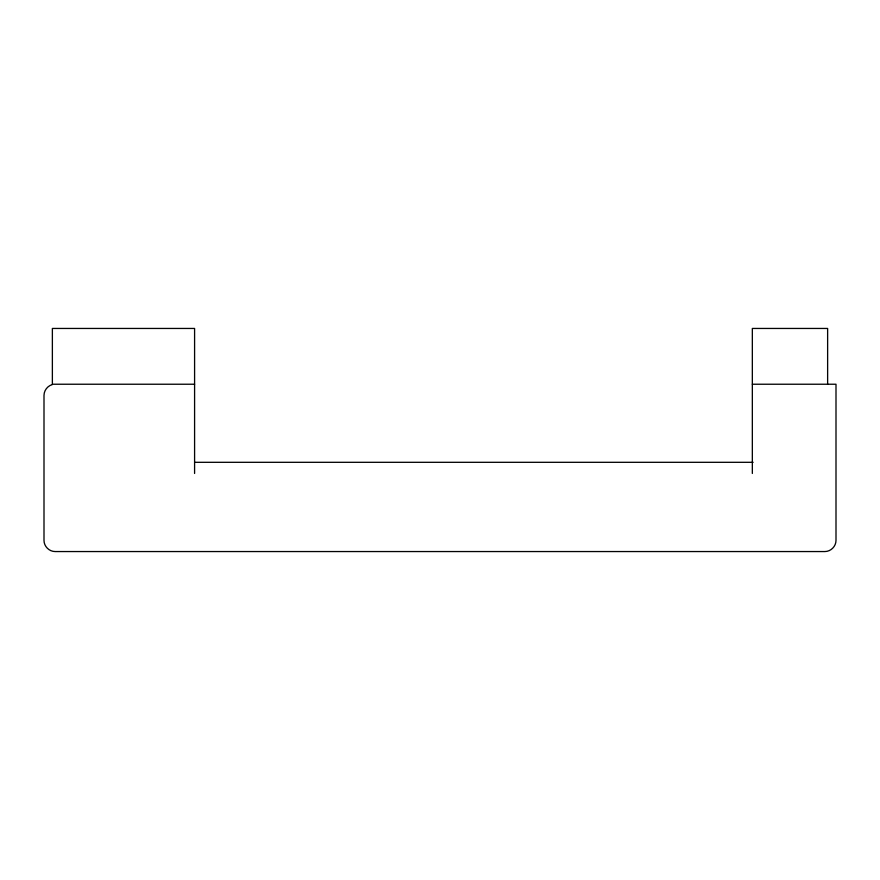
<?xml version="1.0" encoding="UTF-8"?>
<svg xmlns="http://www.w3.org/2000/svg" width="880" height="880" viewBox="0 0 880 880"><rect width="100%" height="100%" fill="white"/><g stroke="black" fill="none" stroke-linecap="round" stroke-linejoin="round"><path stroke-width="1.32" d="M52.272 384.604C47.509 385.913 44.033 390.445 44 395.384L44 540.397C43.967 546.37 49.181 551.584 55.154 551.551L824.846 551.551C830.819 551.584 836.033 546.37 836 540.397L836 384.23L752.334 384.23M194.59 384.23L52.371 384.23L52.371 328.449L194.59 328.449L194.59 473.462M194.59 462.308L753.126 462.308M827.629 384.23L827.629 328.449L752.334 328.449L752.334 473.462"/></g></svg>
